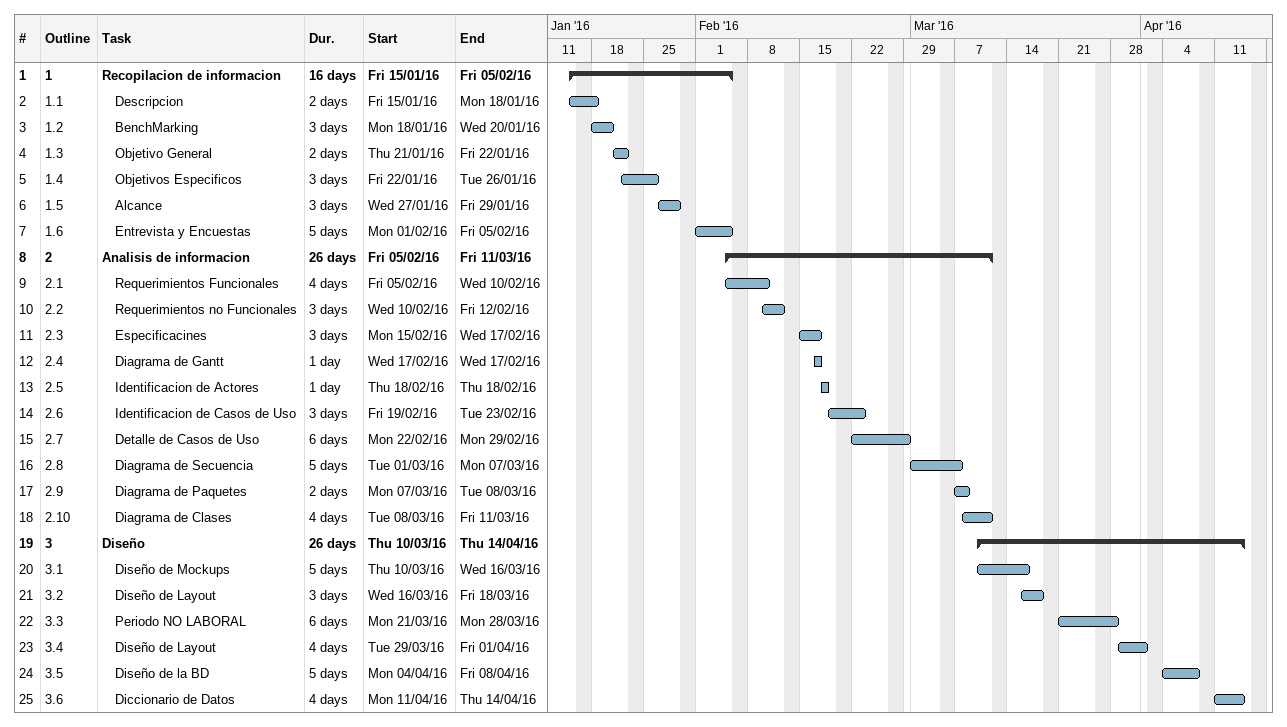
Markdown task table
| ID | WBS | Task | Duration | Start | Finish |
|---|---|---|---|---|---|
| 1 | 1 | **Recopilacion de informacion** | 16d | 2016-01-15 | 2016-02-05 |
| 2 | 1.1 | Descripcion | 2d | 2016-01-15 | 2016-01-18 |
| 3 | 1.2 | BenchMarking | 3d | 2016-01-18 | 2016-01-20 |
| 4 | 1.3 | Objetivo General | 2d | 2016-01-21 | 2016-01-22 |
| 5 | 1.4 | Objetivos Especificos | 3d | 2016-01-22 | 2016-01-26 |
| 6 | 1.5 | Alcance | 3d | 2016-01-27 | 2016-01-29 |
| 7 | 1.6 | Entrevista y Encuestas | 5d | 2016-02-01 | 2016-02-05 |
| 8 | 2 | **Analisis de informacion** | 26d | 2016-02-05 | 2016-03-11 |
| 9 | 2.1 | Requerimientos Funcionales | 4d | 2016-02-05 | 2016-02-10 |
| 10 | 2.2 | Requerimientos no Funcionales | 3d | 2016-02-10 | 2016-02-12 |
| 11 | 2.3 | Especificacines | 3d | 2016-02-15 | 2016-02-17 |
| 12 | 2.4 | Diagrama de Gantt | 1d | 2016-02-17 | 2016-02-17 |
| 13 | 2.5 | Identificacion de Actores | 1d | 2016-02-18 | 2016-02-18 |
| 14 | 2.6 | Identificacion de Casos de Uso | 3d | 2016-02-19 | 2016-02-23 |
| 15 | 2.7 | Detalle de Casos de Uso | 6d | 2016-02-22 | 2016-02-29 |
| 16 | 2.8 | Diagrama de Secuencia | 5d | 2016-03-01 | 2016-03-07 |
| 17 | 2.9 | Diagrama de Paquetes | 2d | 2016-03-07 | 2016-03-08 |
| 18 | 2.10 | Diagrama de Clases | 4d | 2016-03-08 | 2016-03-11 |
| 19 | 3 | **Diseño** | 26d | 2016-03-10 | 2016-04-14 |
| 20 | 3.1 | Diseño de Mockups | 5d | 2016-03-10 | 2016-03-16 |
| 21 | 3.2 | Diseño de Layout | 3d | 2016-03-16 | 2016-03-18 |
| 22 | 3.3 | Periodo NO LABORAL | 6d | 2016-03-21 | 2016-03-28 |
| 23 | 3.4 | Diseño de Layout | 4d | 2016-03-29 | 2016-04-01 |
| 24 | 3.5 | Diseño de la BD | 5d | 2016-04-04 | 2016-04-08 |
| 25 | 3.6 | Diccionario de Datos | 4d | 2016-04-11 | 2016-04-14 |
